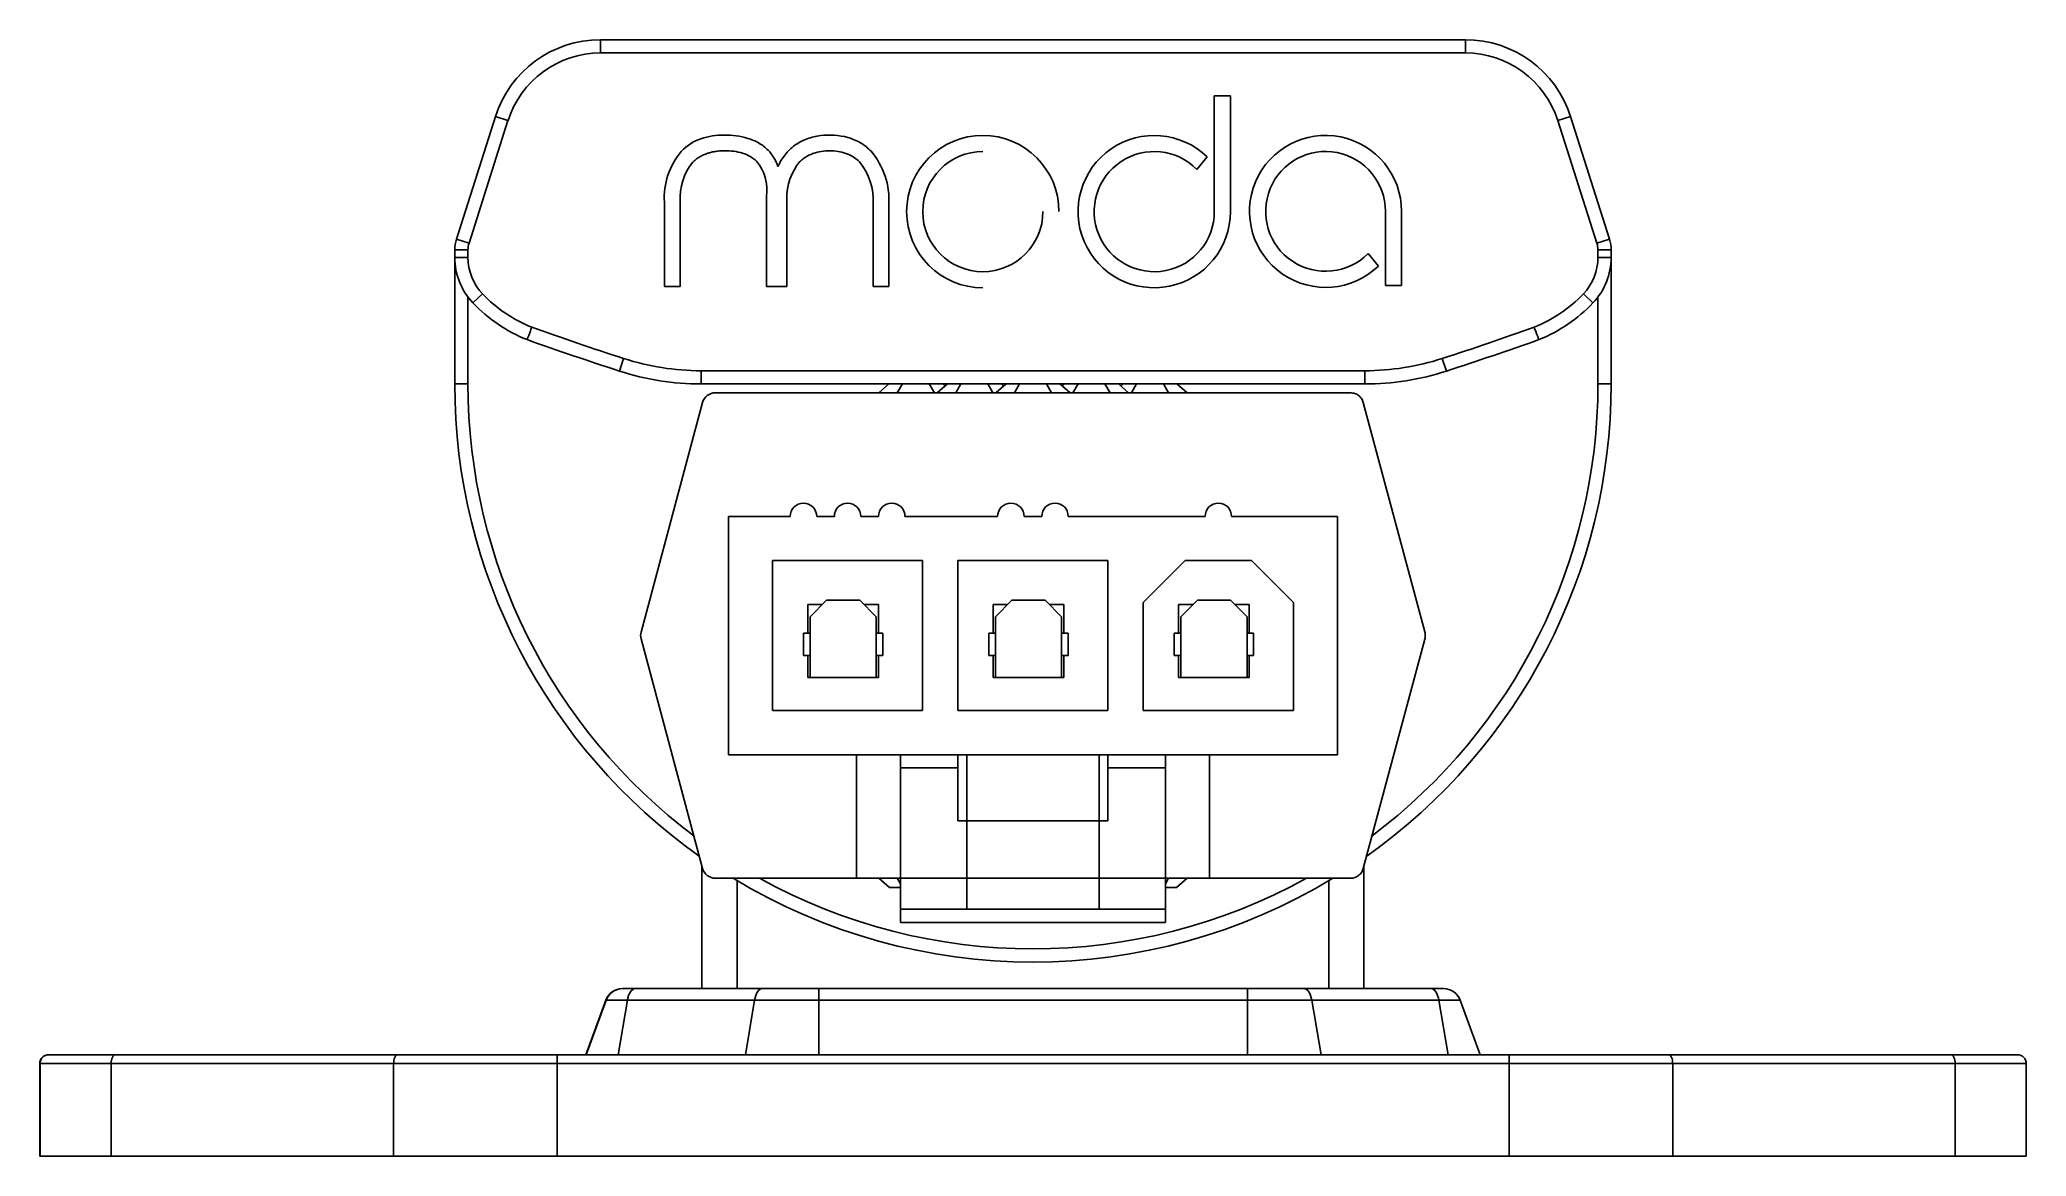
# Paper-space layout '_Front' of a CAD drawing. Header units: millimetres. Extents: x -22.5 to 22.5, y -20.5 to 4.8.
import ezdxf

# ---------------------------------------------------------------- set-up
doc = ezdxf.new("R2010")
doc.units = ezdxf.units.MM

psp = doc.layouts.new('_Front')

# ---------------------------------------------------------------- linework, layer by layer
at = {"color": 7, "linetype": 'Continuous', "lineweight": 25}
for p, q in [((-9.797, 4.5), (-9.797, 4.8)), ((9.797, 4.8), (-9.797, 4.8)), ((9.797, 4.5), (9.797, 4.8)), ((9.797, 4.5), (-9.797, 4.5)), ((4.109, 3.53), (4.109, 0.905)), ((4.474, 3.53), (4.109, 3.53)), ((4.474, 0.905), (4.474, 3.53)), ((-12.179, 3.058), (-13.062, 0.283)), ((-11.894, 2.967), (-12.776, 0.192)), ((-11.894, 2.967), (-12.179, 3.058)), ((11.894, 2.967), (12.179, 3.058)), ((12.776, 0.192), (11.894, 2.967)), ((13.062, 0.283), (12.179, 3.058)), ((3.714, 1.863), (3.946, 2.147)), ((-8.351, 1.118), (-8.351, -0.794)), ((-7.994, -0.794), (-7.994, 1.127)), ((-6.035, 1.242), (-6.035, -0.794)), ((-5.578, -0.794), (-5.578, 1.198)), ((-3.621, 1.084), (-3.621, -0.794)), ((-3.264, -0.794), (-3.264, 1.071)), ((7.986, 0.91), (7.986, -0.77)), ((8.351, -0.77), (8.351, 0.878)), ((-12.8, 0.04), (-13.1, 0.04)), ((-13.1, 0.04), (-13.1, -3)), ((-12.776, 0.192), (-13.062, 0.283)), ((-12.8, 0.04), (-12.8, -0.132)), ((12.776, 0.192), (13.062, 0.283)), ((12.8, -0.132), (12.8, 0.04)), ((12.8, 0.04), (13.1, 0.04)), ((13.1, -3), (13.1, 0.04)), ((-12.8, -0.132), (-13.1, -0.132)), ((7.825, -0.329), (7.594, -0.044)), ((12.8, -0.132), (13.1, -0.132)), ((-8.351, -0.794), (-7.994, -0.794)), ((-6.035, -0.794), (-5.578, -0.794)), ((-3.621, -0.794), (-3.264, -0.794)), ((7.986, -0.77), (8.351, -0.77)), ((-12.8, -1.032), (-12.8, -3)), ((-12.47, -0.958), (-12.688, -1.165)), ((12.47, -0.958), (12.688, -1.165)), ((12.8, -3), (12.8, -1.032)), ((-9.367, -2.708), (-9.274, -2.423)), ((7.518, -2.7), (-7.518, -2.7)), ((-7.518, -3), (-7.518, -2.7)), ((7.518, -3), (7.518, -2.7)), ((9.367, -2.708), (9.274, -2.423)), ((-12.8, -3), (-13.1, -3)), ((7.518, -3), (-7.518, -3)), ((-3.263, -3), (-3.494, -3.2)), ((-3.074, -3.2), (-2.959, -3)), ((-2.234, -3.2), (-2.349, -3)), ((-1.936, -3), (-2.167, -3.2)), ((-1.991, -3.047), (-2.045, -3)), ((-1.747, -3.2), (-1.632, -3)), ((-0.907, -3.2), (-1.022, -3)), ((-0.609, -3), (-0.84, -3.2)), ((-0.664, -3.047), (-0.718, -3)), ((-0.42, -3.2), (-0.305, -3)), ((0.42, -3.2), (0.305, -3)), ((0.84, -3.2), (0.609, -3)), ((0.718, -3), (0.663, -3.047)), ((0.907, -3.2), (1.022, -3)), ((1.747, -3.2), (1.632, -3)), ((2.167, -3.2), (1.936, -3)), ((2.045, -3), (1.99, -3.047)), ((2.234, -3.2), (2.349, -3)), ((3.074, -3.2), (2.959, -3)), ((3.494, -3.2), (3.263, -3)), ((12.8, -3), (13.1, -3)), ((-7.486, -3.422), (-8.879, -8.622)), ((-7.196, -3.2), (7.196, -3.2)), ((8.878, -8.619), (7.485, -3.42)), ((-5.5, -6), (-6.9, -6)), ((-6.9, -6), (-6.9, -11.4)), ((-4.5, -6), (-4.9, -6)), ((-3.5, -6), (-3.9, -6)), ((-0.8, -6), (-2.9, -6)), ((0.2, -6), (-0.2, -6)), ((3.9, -6), (0.8, -6)), ((6.9, -6), (4.5, -6)), ((6.9, -6), (6.9, -11.4)), ((-5.9, -7), (-5.9, -10.4)), ((-2.5, -7), (-5.9, -7)), ((-2.5, -10.4), (-2.5, -7)), ((1.7, -7), (-1.7, -7)), ((-1.7, -7), (-1.7, -10.4)), ((1.7, -10.4), (1.7, -7)), ((3.45, -7), (2.5, -7.95)), ((4.95, -7), (3.45, -7)), ((5.9, -7.95), (4.95, -7)), ((-5.1, -8), (-5.1, -8.65)), ((-4.775, -8), (-5.1, -8)), ((-5.05, -8.275), (-4.675, -7.9)), ((-3.925, -7.9), (-4.675, -7.9)), ((-3.925, -7.9), (-3.55, -8.275)), ((-3.5, -8), (-3.825, -8)), ((-3.5, -8.65), (-3.5, -8)), ((-0.575, -8), (-0.9, -8)), ((-0.9, -8), (-0.9, -8.65)), ((-0.85, -8.275), (-0.475, -7.9)), ((0.275, -7.9), (-0.475, -7.9)), ((0.275, -7.9), (0.65, -8.275)), ((0.7, -8), (0.375, -8)), ((0.7, -8.65), (0.7, -8)), ((2.5, -7.95), (2.5, -10.4)), ((3.625, -8), (3.3, -8)), ((3.3, -8), (3.3, -8.65)), ((3.35, -8.275), (3.725, -7.9)), ((4.475, -7.9), (3.725, -7.9)), ((4.475, -7.9), (4.85, -8.275)), ((4.9, -8), (4.575, -8)), ((4.9, -8.65), (4.9, -8)), ((5.9, -10.4), (5.9, -7.95)), ((-5.05, -8.275), (-5.05, -9.65)), ((-3.55, -9.65), (-3.55, -8.275)), ((-0.85, -8.275), (-0.85, -9.65)), ((0.65, -9.65), (0.65, -8.275)), ((3.35, -8.275), (3.35, -9.65)), ((4.85, -9.65), (4.85, -8.275)), ((-8.879, -8.778), (-7.486, -13.978)), ((-5.2, -8.65), (-5.2, -9.15)), ((-5.05, -8.65), (-5.2, -8.65)), ((-3.4, -8.65), (-3.55, -8.65)), ((-3.4, -9.15), (-3.4, -8.65)), ((-0.85, -8.65), (-1, -8.65)), ((-1, -8.65), (-1, -9.15)), ((0.8, -8.65), (0.65, -8.65)), ((0.8, -9.15), (0.8, -8.65)), ((3.35, -8.65), (3.2, -8.65)), ((3.2, -8.65), (3.2, -9.15)), ((5, -8.65), (4.85, -8.65)), ((5, -9.15), (5, -8.65)), ((7.485, -13.98), (8.878, -8.781)), ((-5.2, -9.15), (-5.05, -9.15)), ((-5.1, -9.15), (-5.1, -9.65)), ((-3.55, -9.15), (-3.4, -9.15)), ((-3.5, -9.65), (-3.5, -9.15)), ((-1, -9.15), (-0.85, -9.15)), ((-0.9, -9.15), (-0.9, -9.65)), ((0.65, -9.15), (0.8, -9.15)), ((0.7, -9.65), (0.7, -9.15)), ((3.2, -9.15), (3.35, -9.15)), ((3.3, -9.15), (3.3, -9.65)), ((4.85, -9.15), (5, -9.15)), ((4.9, -9.65), (4.9, -9.15)), ((-3.5, -9.65), (-5.1, -9.65)), ((0.7, -9.65), (-0.9, -9.65)), ((4.9, -9.65), (3.3, -9.65)), ((-5.9, -10.4), (-2.5, -10.4)), ((-1.7, -10.4), (1.7, -10.4)), ((2.5, -10.4), (5.9, -10.4)), ((-6.9, -11.4), (6.9, -11.4)), ((-4, -11.4), (-4, -14.2)), ((-3, -11.4), (-3, -15.2)), ((-3, -11.7), (-1.7, -11.7)), ((-1.7, -11.4), (-1.7, -12.9)), ((-1.5, -14.9), (-1.5, -11.4)), ((1.5, -11.4), (1.5, -14.9)), ((1.7, -12.9), (1.7, -11.4)), ((1.7, -11.7), (3, -11.7)), ((3, -11.4), (3, -15.2)), ((4, -14.2), (4, -11.4)), ((1.7, -12.9), (-1.7, -12.9)), ((-7.5, -13.925), (-7.5, -16.7)), ((7.5, -13.925), (7.5, -16.7)), ((7.196, -14.2), (-7.196, -14.2)), ((-3.494, -14.2), (-3.254, -14.408)), ((-3.074, -14.2), (-3, -14.329)), ((3.074, -14.2), (3, -14.329)), ((3.254, -14.408), (3.494, -14.2)), ((-3, -14.408), (-3.254, -14.408)), ((3.254, -14.408), (3, -14.408)), ((-3, -14.9), (3, -14.9)), ((-3, -15.2), (3, -15.2)), ((-9.678, -16.963), (-10.128, -18.2)), ((-9.67, -16.963), (-10.12, -18.2)), ((9.68, -16.963), (-9.678, -16.963)), ((-9.187, -16.963), (-9.395, -18.2)), ((-9.302, -16.7), (9.304, -16.7)), ((-6.307, -16.963), (-6.516, -18.2)), ((-4.849, -16.7), (-4.849, -18.2)), ((4.859, -16.7), (4.859, -18.2)), ((6.317, -16.963), (6.526, -18.2)), ((9.196, -16.963), (9.405, -18.2)), ((9.68, -16.963), (10.13, -18.2)), ((-22.503, -20.5), (-22.503, -18.4)), ((22.505, -18.4), (-22.503, -18.4)), ((-22.495, -20.5), (-22.495, -18.4)), ((-22.303, -18.2), (22.305, -18.2)), ((-20.884, -18.4), (-20.884, -20.5)), ((-14.486, -20.5), (-14.486, -18.4)), ((-10.782, -18.2), (-10.782, -20.5)), ((10.791, -20.5), (10.791, -18.2)), ((14.495, -18.4), (14.495, -20.5)), ((20.894, -20.5), (20.894, -18.4)), ((22.505, -18.4), (22.505, -20.5)), ((22.505, -20.5), (-22.503, -20.5))]:
    psp.add_line(p, q, dxfattribs=at)
at = {"color": 8, "linetype": 'Continuous', "lineweight": 25}
for p, q in [((-6.7, -14.257), (-6.7, -16.7)), ((6.7, -14.257), (6.7, -16.7))]:
    psp.add_line(p, q, dxfattribs=at)
at = {"color": 7, "linetype": 'Continuous', "lineweight": 25, "flags": 128}
for points in [[(-9.013, -16.7), (-9.041, -16.705), (-9.068, -16.719), (-9.095, -16.741), (-9.119, -16.772), (-9.141, -16.811), (-9.16, -16.856), (-9.175, -16.908), (-9.187, -16.963)], [(-6.133, -16.7), (-6.162, -16.705), (-6.189, -16.719), (-6.215, -16.741), (-6.24, -16.772), (-6.261, -16.811), (-6.28, -16.856), (-6.296, -16.908), (-6.307, -16.963)], [(6.317, -16.963), (6.305, -16.908), (6.29, -16.856), (6.271, -16.811), (6.249, -16.772), (6.225, -16.741), (6.199, -16.719), (6.171, -16.705), (6.143, -16.7)], [(9.196, -16.963), (9.185, -16.908), (9.169, -16.856), (9.15, -16.811), (9.129, -16.772), (9.104, -16.741), (9.078, -16.719), (9.051, -16.705), (9.022, -16.7)], [(-20.792, -18.2), (-20.81, -18.204), (-20.827, -18.215), (-20.843, -18.234), (-20.857, -18.259), (-20.869, -18.289), (-20.877, -18.323), (-20.882, -18.361), (-20.884, -18.4)], [(-14.393, -18.2), (-14.411, -18.204), (-14.428, -18.215), (-14.444, -18.234), (-14.458, -18.259), (-14.47, -18.289), (-14.479, -18.323), (-14.484, -18.361), (-14.486, -18.4)], [(14.495, -18.4), (14.493, -18.361), (14.488, -18.323), (14.48, -18.289), (14.468, -18.259), (14.454, -18.234), (14.438, -18.215), (14.421, -18.204), (14.403, -18.2)], [(20.894, -18.4), (20.892, -18.361), (20.887, -18.323), (20.878, -18.289), (20.867, -18.259), (20.853, -18.234), (20.837, -18.215), (20.819, -18.204), (20.801, -18.2)]]:
    psp.add_lwpolyline(points, dxfattribs=at)
at = {"color": 7, "linetype": 'Continuous', "lineweight": 25}
for centre, radius, start, end in [((-9.797, 2.3), 2.5, 90, 162.353), ((-9.797, 2.3), 2.5, 90, 162.3532), ((9.797, 2.3), 2.5, 17.647, 90), ((9.797, 2.3), 2.5, 17.6468, 90), ((-9.797, 2.3), 2.2, 90, 162.353), ((9.797, 2.3), 2.2, 17.647, 90), ((-6.728, 1.219), 1.625, 139.7146, 183.5485), ((-6.713, 1.618), 0.986, 18.2291, 43.7701), ((-4.972, 1.168), 1.71, 356.7479, 40.2695), ((-1.136, 0.905), 1.726, 0, 270), ((-1.136, 0.905), 1.361, 90, 0), ((2.748, 0.905), 1.726, 46.0342, 360), ((2.748, 0.905), 1.361, 44.7408, 0), ((6.629, 0.91), 1.722, 0, 314.0032), ((6.629, 0.91), 1.357, 0, 315.3139), ((-6.707, 1.213), 1.289, 140.7611, 183.858), ((-4.295, 1.217), 1.283, 140.5469, 180.8588), ((-4.993, 1.163), 1.374, 356.694, 39.242), ((6.629, 0.91), 1.722, 358.9399, 360), ((-12.3, 0.04), 0.8, 162.353, 180), ((-12.3, 0.04), 0.5, 162.353, 180), ((12.3, 0.04), 0.5, 360, 17.647), ((12.3, 0.04), 0.8, 0, 17.647), ((-11.6, -0.132), 1.5, 180, 223.5138), ((-11.6, -0.132), 1.2, 180, 223.5138), ((11.6, -0.132), 1.2, 316.4862, 0), ((11.6, -0.132), 1.5, 316.4862, 0), ((-10.178, 1.218), 3.46, 223.5138, 248.2431), ((-10.178, 1.218), 3.16, 223.5138, 248.1444), ((10.178, 1.218), 3.16, 291.8556, 316.4862), ((10.178, 1.218), 3.46, 291.7569, 316.4862), ((13.716, 68.584), 74.636, 250.37186, 252.05908), ((-13.716, 68.584), 74.636, 287.94092, 289.62814), ((13.716, 68.584), 74.936, 250.3675, 252.05908), ((-13.716, 68.584), 74.936, 287.94092, 289.6325), ((-7.518, 3), 5.7, 252.0591, 270), ((7.518, 3), 5.7, 270, 287.9409), ((0, -3), 13.1, 180, 234.7488), ((-7.518, 3), 6, 252.0591, 270), ((7.518, 3), 6, 270, 287.9409), ((0, -3), 13.1, 305.2512, 0), ((-7.196, -3.5), 0.3, 90, 165), ((-5.2, -6), 0.3, 0, 180), ((-4.2, -6), 0.3, 0, 180), ((-3.2, -6), 0.3, 0, 180), ((-0.5, -6), 0.3, 0, 180), ((0.5, -6), 0.3, 0, 180), ((4.2, -6), 0.3, 0, 180), ((-8.589, -8.7), 0.3, 165, 195), ((-7.196, -13.9), 0.3, 195, 270), ((0, -3), 13.1, 238.7555, 301.2445), ((-9.302, -17.1), 0.4, 90, 160), ((-9.294, -17.1), 0.4, 90, 160), ((9.304, -17.1), 0.4, 20, 90), ((-22.303, -18.4), 0.2, 90, 180), ((-22.295, -18.4), 0.2, 90, 180), ((22.305, -18.4), 0.2, 0, 90)]:
    psp.add_arc(centre, radius, start, end, dxfattribs=at)
at = {"color": 8, "linetype": 'Continuous', "lineweight": 25}
for start, end in [(180, 233.1055), (306.8945, 0), (241.045, 298.955)]:
    psp.add_arc((0, -3), 12.8, start, end, dxfattribs=at)
at = {"color": 7, "linetype": 'Continuous', "lineweight": 25}
for points, knots in [([(-6.001, 2.3), (-6.066, 2.363), (-6.137, 2.417), (-6.292, 2.505), (-6.376, 2.539), (-6.633, 2.617), (-6.812, 2.638), (-7.17, 2.64), (-7.352, 2.617), (-7.69, 2.498), (-7.838, 2.402), (-7.968, 2.269)], [0, 0, 0, 0, 0.125, 0.125, 0.25, 0.25, 0.5, 0.5, 0.75, 0.75, 1, 1, 1, 1]), ([(-6.001, 2.3), (-6.066, 2.363), (-6.137, 2.417), (-6.292, 2.505), (-6.376, 2.539), (-6.633, 2.617), (-6.812, 2.638), (-7.17, 2.64), (-7.352, 2.617), (-7.69, 2.498), (-7.838, 2.402), (-7.968, 2.269)], [0, 0, 0, 0, 0.125, 0.125, 0.25, 0.25, 0.5, 0.5, 0.75, 0.75, 1, 1, 1, 1]), ([(-7.706, 2.029), (-7.684, 2.049), (-7.64, 2.089), (-7.565, 2.14), (-7.485, 2.184), (-7.398, 2.22), (-7.305, 2.248), (-7.206, 2.268), (-7.101, 2.281), (-6.956, 2.287), (-6.779, 2.278), (-6.582, 2.235), (-6.405, 2.162), (-6.308, 2.086), (-6.26, 2.049)], [0, 0, 0, 0, 0.057276, 0.11468, 0.172903, 0.232607, 0.294408, 0.358858, 0.42645, 0.497606, 0.637036, 0.764501, 0.883913, 1, 1, 1, 1]), ([(-7.706, 2.029), (-7.684, 2.049), (-7.64, 2.089), (-7.565, 2.14), (-7.485, 2.184), (-7.398, 2.22), (-7.305, 2.248), (-7.206, 2.268), (-7.101, 2.281), (-6.956, 2.287), (-6.779, 2.278), (-6.582, 2.235), (-6.405, 2.162), (-6.308, 2.086), (-6.26, 2.049)], [0, 0, 0, 0, 0.057276, 0.11468, 0.172903, 0.232607, 0.294408, 0.358858, 0.42645, 0.497606, 0.637036, 0.764501, 0.883913, 1, 1, 1, 1]), ([(-3.667, 2.273), (-3.74, 2.349), (-3.821, 2.413), (-3.999, 2.518), (-4.096, 2.558), (-4.396, 2.64), (-4.607, 2.651), (-4.917, 2.614), (-5.019, 2.591), (-5.215, 2.519), (-5.308, 2.469), (-5.477, 2.347), (-5.553, 2.275), (-5.68, 2.115), (-5.733, 2.026), (-5.777, 1.926)], [0, 0, 0, 0, 0.125, 0.125, 0.25, 0.25, 0.5, 0.5, 0.625, 0.625, 0.75, 0.75, 0.875, 0.875, 1, 1, 1, 1]), ([(-3.667, 2.273), (-3.74, 2.349), (-3.821, 2.413), (-3.999, 2.518), (-4.096, 2.558), (-4.396, 2.64), (-4.607, 2.651), (-4.917, 2.614), (-5.019, 2.591), (-5.215, 2.519), (-5.308, 2.469), (-5.477, 2.347), (-5.553, 2.275), (-5.68, 2.115), (-5.733, 2.026), (-5.777, 1.926)], [0, 0, 0, 0, 0.125, 0.125, 0.25, 0.25, 0.5, 0.5, 0.625, 0.625, 0.75, 0.75, 0.875, 0.875, 1, 1, 1, 1]), ([(-5.286, 2.032), (-5.263, 2.053), (-5.217, 2.095), (-5.139, 2.148), (-5.056, 2.193), (-4.943, 2.239), (-4.792, 2.276), (-4.606, 2.289), (-4.419, 2.275), (-4.238, 2.23), (-4.068, 2.154), (-3.975, 2.072), (-3.929, 2.032)], [0, 0, 0, 0, 0.0630185, 0.125784, 0.1890647, 0.25361, 0.3735898, 0.5014293, 0.6290497, 0.7503055, 0.8771884, 1, 1, 1, 1]), ([(-5.286, 2.032), (-5.263, 2.053), (-5.217, 2.095), (-5.139, 2.148), (-5.056, 2.193), (-4.943, 2.239), (-4.792, 2.276), (-4.606, 2.289), (-4.419, 2.275), (-4.238, 2.23), (-4.068, 2.154), (-3.975, 2.072), (-3.929, 2.032)], [0, 0, 0, 0, 0.0630185, 0.125784, 0.1890647, 0.25361, 0.3735898, 0.5014293, 0.6290497, 0.7503055, 0.8771884, 1, 1, 1, 1]), ([(-11.355, -1.715), (-11.362, -1.733), (-11.375, -1.768), (-11.394, -1.818), (-11.41, -1.862), (-11.425, -1.9), (-11.437, -1.932), (-11.446, -1.957), (-11.453, -1.975), (-11.458, -1.987), (-11.461, -1.995), (-11.461, -1.995), (-11.461, -1.996)], [0, 0, 0, 0, 0.121617, 0.2384337, 0.3504485, 0.4576601, 0.5600673, 0.6576688, 0.7504636, 0.8384509, 0.9216299, 1, 1, 1, 1]), ([(11.355, -1.715), (11.361, -1.732), (11.374, -1.766), (11.393, -1.814), (11.409, -1.858), (11.424, -1.896), (11.436, -1.928), (11.445, -1.954), (11.453, -1.973), (11.458, -1.986), (11.461, -1.994), (11.461, -1.995), (11.461, -1.996)], [0, 0, 0, 0, 0.116894, 0.230035, 0.339424, 0.445059, 0.546939, 0.645063, 0.739432, 0.830045, 0.916901, 1, 1, 1, 1]), ([(7.485, -3.42), (7.48, -3.404), (7.47, -3.373), (7.446, -3.331), (7.414, -3.292), (7.365, -3.249), (7.293, -3.208), (7.228, -3.203), (7.196, -3.2)], [0, 0, 0, 0, 0.126648, 0.251163, 0.37722, 0.508368, 0.75309, 1, 1, 1, 1]), ([(8.889, -8.7), (8.889, -8.687), (8.888, -8.659), (8.882, -8.633), (8.878, -8.619)], [0, 0, 0, 0, 0.489052, 1, 1, 1, 1]), ([(8.878, -8.781), (8.882, -8.767), (8.888, -8.741), (8.889, -8.713), (8.889, -8.7)], [0, 0, 0, 0, 0.510948, 1, 1, 1, 1]), ([(7.196, -14.2), (7.212, -14.199), (7.244, -14.198), (7.29, -14.186), (7.335, -14.167), (7.376, -14.142), (7.413, -14.109), (7.444, -14.071), (7.47, -14.028), (7.48, -13.996), (7.485, -13.98)], [0, 0, 0, 0, 0.123385, 0.2444199, 0.366333, 0.492285, 0.6156239, 0.7427597, 0.8714877, 1, 1, 1, 1])]:
    psp.add_open_spline(points, degree=3, knots=knots, dxfattribs=at)
psp.add_open_spline([(-6.26, 2.049), (-6.075, 1.819), (-5.998, 1.561), (-6.035, 1.242)], degree=3, dxfattribs=at)
psp.add_open_spline([(-6.26, 2.049), (-6.075, 1.819), (-5.998, 1.561), (-6.035, 1.242)], degree=3, dxfattribs=at)

doc.saveas('drawing.dxf')
